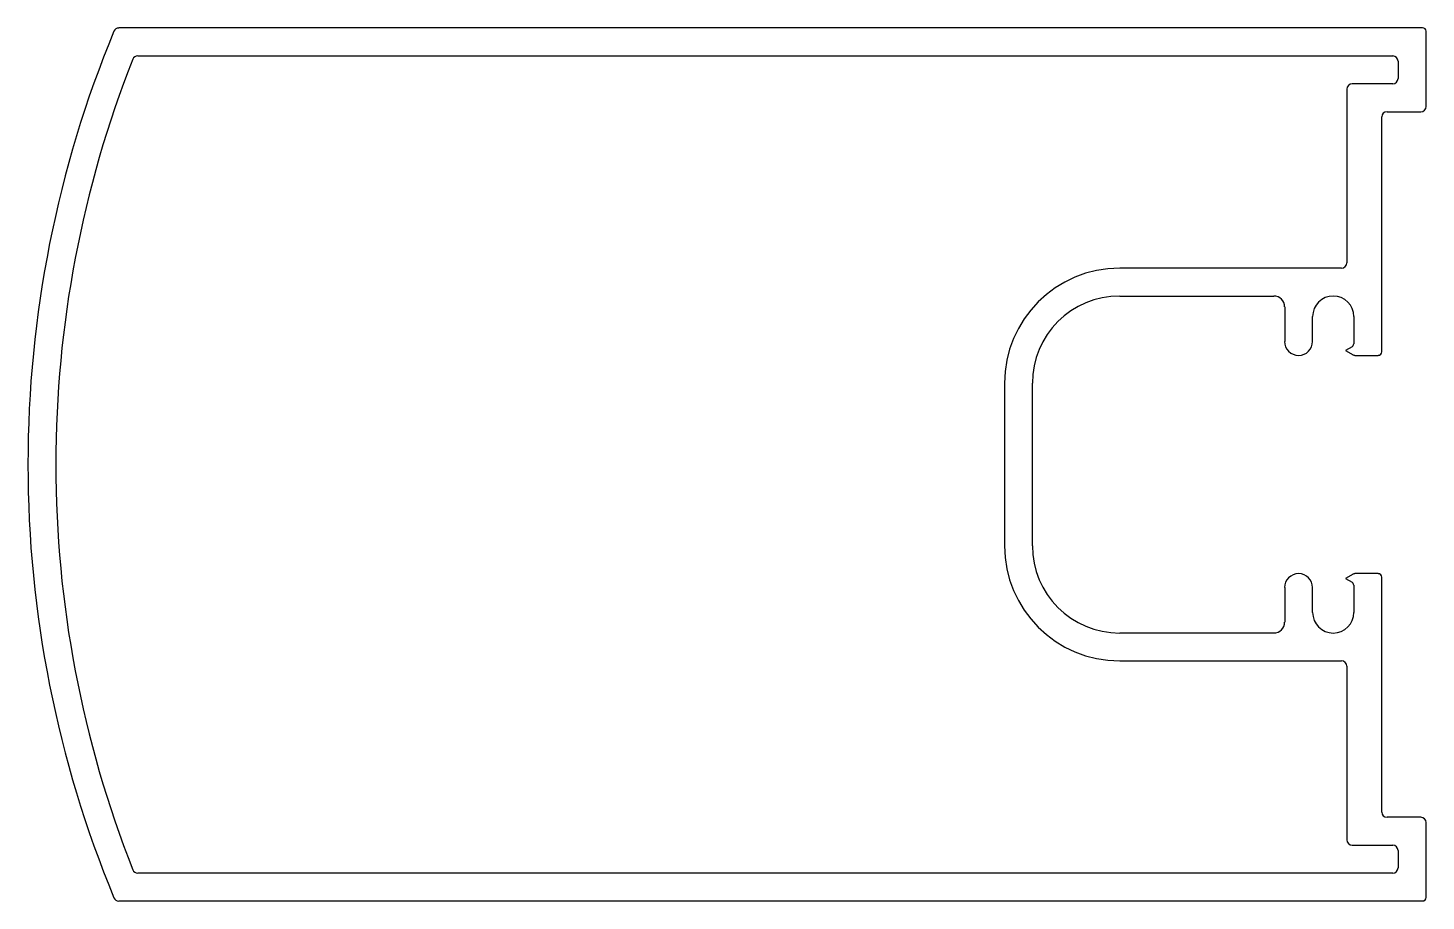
# Model space of a CAD drawing. Extents: x -51 to 51, y 51 to 115.
import ezdxf

# ---------------------------------------------------------------- set-up
doc = ezdxf.new("R2010")
doc.units = 0
doc.layers.get('0').update_dxf_attribs({"linetype": 'CONTINUOUS'})

msp = doc.modelspace()

# ---------------------------------------------------------------- linework, layer by layer
for p, q in [((50.57, 114.92), (-44.21, 114.92)), ((50.82, 109.2), (50.82, 114.67)), ((-42.84, 112.88), (48.4, 112.88)), ((48.78, 112.5), (48.78, 111.23)), ((48.4, 110.85), (45.44, 110.85)), ((45.06, 110.47), (45.06, 97.83)), ((47.98, 108.82), (50.44, 108.82)), ((47.6, 91.36), (47.6, 108.44)), ((32.82, 97.45), (28.55, 97.45)), ((44.68, 97.45), (32.82, 97.45)), ((28.55, 95.42), (39.75, 95.42)), ((40.54, 94.63), (40.54, 92.12)), ((42.57, 92.12), (42.57, 93.92)), ((45.57, 93.92), (45.57, 91.95)), ((45.44, 91.73), (44.96, 91.46)), ((44.96, 91.46), (45.51, 91.14)), ((45.63, 91.1), (47.34, 91.1)), ((20.17, 89.07), (20.17, 77.26)), ((22.2, 83.17), (22.2, 89.07)), ((22.2, 77.26), (22.2, 83.17)), ((47.34, 75.23), (45.63, 75.23)), ((40.54, 74.21), (40.54, 71.7)), ((42.57, 72.41), (42.57, 74.21)), ((45.51, 75.19), (44.96, 74.88)), ((44.96, 74.88), (45.44, 74.6)), ((45.57, 74.38), (45.57, 72.41)), ((47.6, 57.89), (47.6, 74.97)), ((39.75, 70.91), (28.55, 70.91)), ((28.55, 68.88), (32.82, 68.88)), ((32.82, 68.88), (44.68, 68.88)), ((45.06, 68.5), (45.06, 55.86)), ((50.44, 57.51), (47.98, 57.51)), ((50.82, 51.67), (50.82, 57.13)), ((45.44, 55.48), (48.4, 55.48)), ((48.78, 55.1), (48.78, 53.83)), ((48.4, 53.45), (-42.84, 53.45)), ((-44.21, 51.42), (50.57, 51.42))]:
    msp.add_line(p, q)
for centre, radius, start, end in [((-44.21, 114.53), 0.381, 90, 157.5571), ((50.57, 114.67), 0.25, 360, 90), ((31.73, 83.17), 82.55, 157.5571, 180), ((-42.84, 112.5), 0.381, 90, 158.5256), ((48.4, 112.5), 0.381, 0, 90), ((31.73, 83.17), 80.52, 158.5256, 180), ((45.44, 110.47), 0.381, 90, 180), ((48.4, 111.23), 0.381, 270, 0), ((47.98, 108.44), 0.381, 90, 180), ((50.44, 109.2), 0.38, 270, 360), ((44.68, 97.83), 0.381, 270, 360), ((28.55, 89.07), 8.38, 90, 180), ((28.55, 89.07), 6.35, 90, 180), ((39.75, 94.63), 0.787, 0, 90), ((44.07, 93.92), 1.5, 90, 180), ((44.07, 93.92), 1.5, 0, 90), ((41.55, 92.12), 1.02, 180, 270), ((41.55, 92.12), 1.02, 270, 360), ((45.31, 91.95), 0.254, 300, 360), ((45.63, 91.36), 0.254, 240, 270), ((47.34, 91.36), 0.254, 270, 360), ((31.73, 83.17), 82.55, 180, 202.4429), ((31.73, 83.17), 80.52, 180, 201.4744), ((28.55, 77.26), 8.38, 180, 270), ((28.55, 77.26), 6.35, 180, 270), ((41.55, 74.21), 1.02, 90, 180), ((41.55, 74.21), 1.02, 360, 90), ((45.63, 74.97), 0.254, 90, 120), ((47.34, 74.97), 0.254, 360, 90), ((45.31, 74.38), 0.254, 360, 60), ((44.07, 72.41), 1.5, 180, 270), ((44.07, 72.41), 1.5, 270, 0), ((39.75, 71.7), 0.787, 270, 0), ((44.68, 68.5), 0.381, 0, 90), ((47.98, 57.89), 0.381, 180, 270), ((50.44, 57.13), 0.38, 0, 90), ((45.44, 55.86), 0.381, 180, 270), ((48.4, 55.1), 0.381, 360, 90), ((-42.84, 53.83), 0.381, 201.4744, 270), ((48.4, 53.83), 0.381, 270, 360), ((-44.21, 51.8), 0.381, 202.4429, 270), ((50.57, 51.67), 0.25, 270, 0)]:
    msp.add_arc(centre, radius, start, end)

doc.saveas('drawing.dxf')
